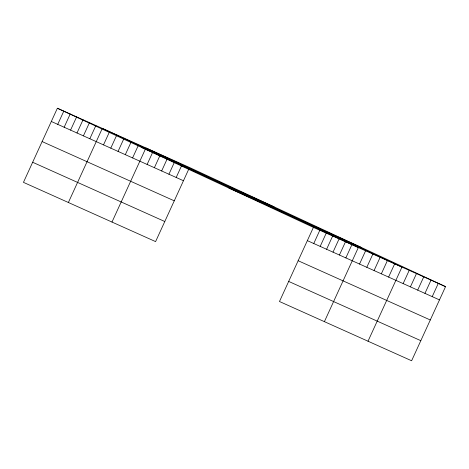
<?xml version="1.0" encoding="UTF-8"?>
<svg xmlns="http://www.w3.org/2000/svg" width="469" height="469" viewBox="0 0 469 469"><rect width="100%" height="100%" fill="white"/><g stroke="black" fill="none" stroke-linecap="round" stroke-linejoin="round"><path stroke-width="0.7" d="M445.55 286.647L313.409 227.395L279.477 301.508L411.618 360.761L445.55 286.647L189.523 167.492L57.382 108.239L23.45 182.353L155.591 241.605L188.919 168.817M57.734 124.361L63.802 111.112M64.153 127.24L70.221 113.99M70.573 130.118L76.635 116.869M76.992 132.997L83.054 119.747M83.412 135.875L89.473 122.626M89.831 138.754L95.893 125.504M68.38 202.497L102.312 128.383L358.334 247.538L324.401 321.652M103.514 144.886L109.576 131.642M110.784 148.145L116.845 134.902M118.053 151.405L124.115 138.162M125.317 154.664L131.384 141.421M132.586 157.924L138.349 145.343M111.985 222.054L145.918 147.94L401.945 267.096L368.013 341.209M147.119 164.443L152.882 151.862M154.389 167.703L160.457 154.459M161.658 170.962L167.116 159.038M168.928 174.222L174.386 162.297M176.192 177.481L181.65 165.557M313.761 243.517L319.823 230.273M320.18 246.395L326.242 233.152M326.6 249.274L332.662 236.024M333.013 252.152L339.081 238.903M339.433 255.03L345.501 241.781M345.852 257.909L351.914 244.66M359.541 264.047L365.603 250.798M366.805 267.301L372.873 254.057M374.074 270.56L380.136 257.317M381.344 273.82L387.406 260.576M388.613 277.079L394.675 263.836M403.147 283.598L409.208 270.355M410.416 286.858L416.478 273.615M417.68 290.118L423.747 276.874M424.949 293.377L431.017 280.128M432.219 296.637L438.281 283.387M141.873 147.559L274.013 206.817M228.919 188.069L361.06 247.327M51.32 121.483L183.461 180.741M307.342 240.638L439.488 299.896M42.122 141.568L174.263 200.826M298.143 260.723L430.29 319.981M32.648 162.262L164.789 221.52M288.67 281.418L420.816 340.676M57.382 108.239L313.409 227.395"/></g></svg>
